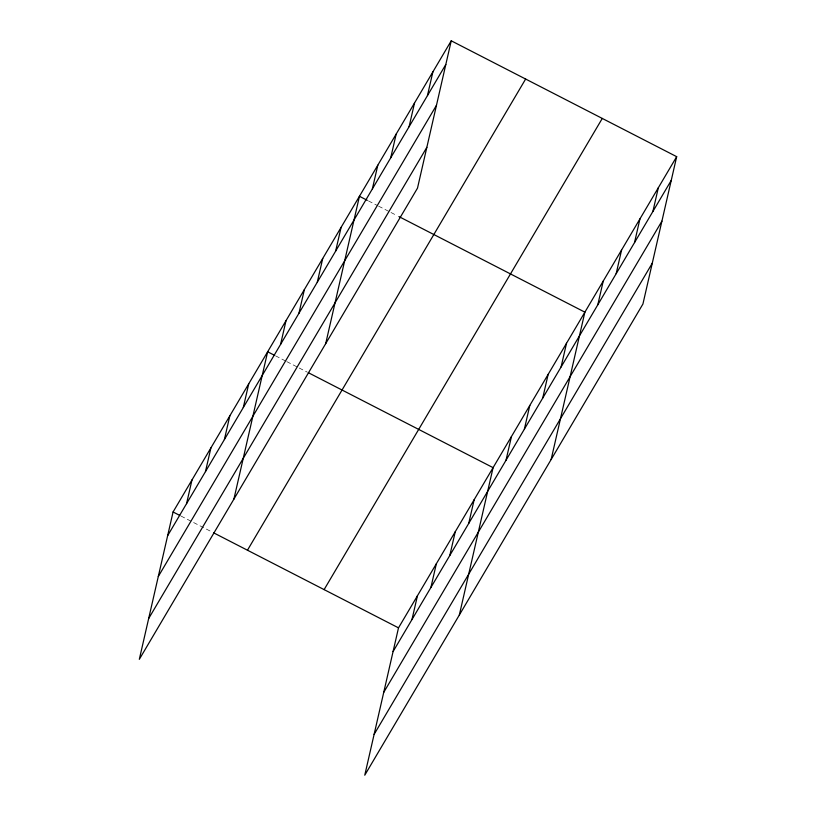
<?xml version="1.0" encoding="UTF-8"?>
<svg xmlns="http://www.w3.org/2000/svg" width="816" height="816" viewBox="0 0 816 816"><rect width="100%" height="100%" fill="white"/><g stroke="black" fill="none" stroke-linecap="round" stroke-linejoin="round"><path stroke-width="0.61" stroke-dasharray="4.08 3.06" d="M368.465 200.93L377.482 205.561M378.604 206.142L389.875 211.936M391.007 212.517L396.637 215.404M275.543 355.837L285.682 361.049M286.814 361.631L298.085 367.424M299.207 368.006L307.102 372.055M180.958 516.038L212.517 532.256"/><path stroke-width="1.22" d="M451.238 40.8L173.074 511.979L139.322 659.328L417.496 188.149L451.238 40.8L676.678 156.672L642.926 304.021L364.762 775.2L398.504 627.851L676.678 156.672M186.558 503.656L191.984 479.941M205.469 471.607L210.905 447.902M224.39 439.569L229.816 415.864M243.301 407.531L248.737 383.826M233.896 499.127L267.648 351.778L274.411 355.256M280.582 344.393L286.008 320.688M298.942 313.293L304.368 289.588M317.291 282.193L322.728 258.488M335.651 251.093L341.088 227.389M325.696 343.638L359.448 196.289L367.333 200.348M372.371 188.904L377.808 165.189M390.731 157.804L396.168 134.099M409.091 126.704L414.528 103M427.451 95.605L432.878 71.9M411.988 619.517L417.425 595.813M430.909 587.479L436.336 563.774M449.82 555.441L455.257 531.726M468.741 523.393L474.167 499.688M459.337 614.999L493.088 467.65L308.224 372.637M506.012 460.255L511.448 436.55M524.372 429.155L529.798 405.45M542.732 398.065L548.158 374.35M561.092 366.965L566.518 343.261M551.137 459.51L584.878 312.161L398.891 216.566M597.812 304.766L603.238 281.061M616.172 273.666L621.598 249.961M634.532 242.566L639.958 218.861M652.892 211.477L658.318 187.762M167.637 535.694L445.811 64.505M158.294 576.494L436.468 105.305M148.665 618.528L426.839 147.349M247.462 550.219L525.637 79.04M324.115 589.611L602.279 118.432M393.077 651.556L671.252 180.377M383.734 692.356L661.898 221.177M374.105 734.4L652.28 263.211M173.074 511.979L179.836 515.457M213.649 532.838L398.504 627.851"/></g></svg>
